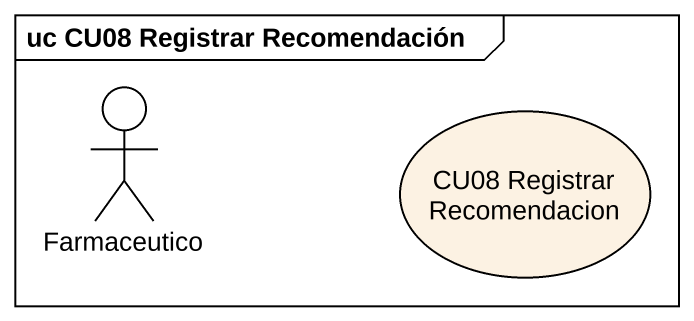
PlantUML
@startuml
mainframe uc CU08 Registrar Recomendación
actor Farmaceutico
usecase "CU08 Registrar Recomendacion" as CU08_Registrar_Recomendacion
@enduml
